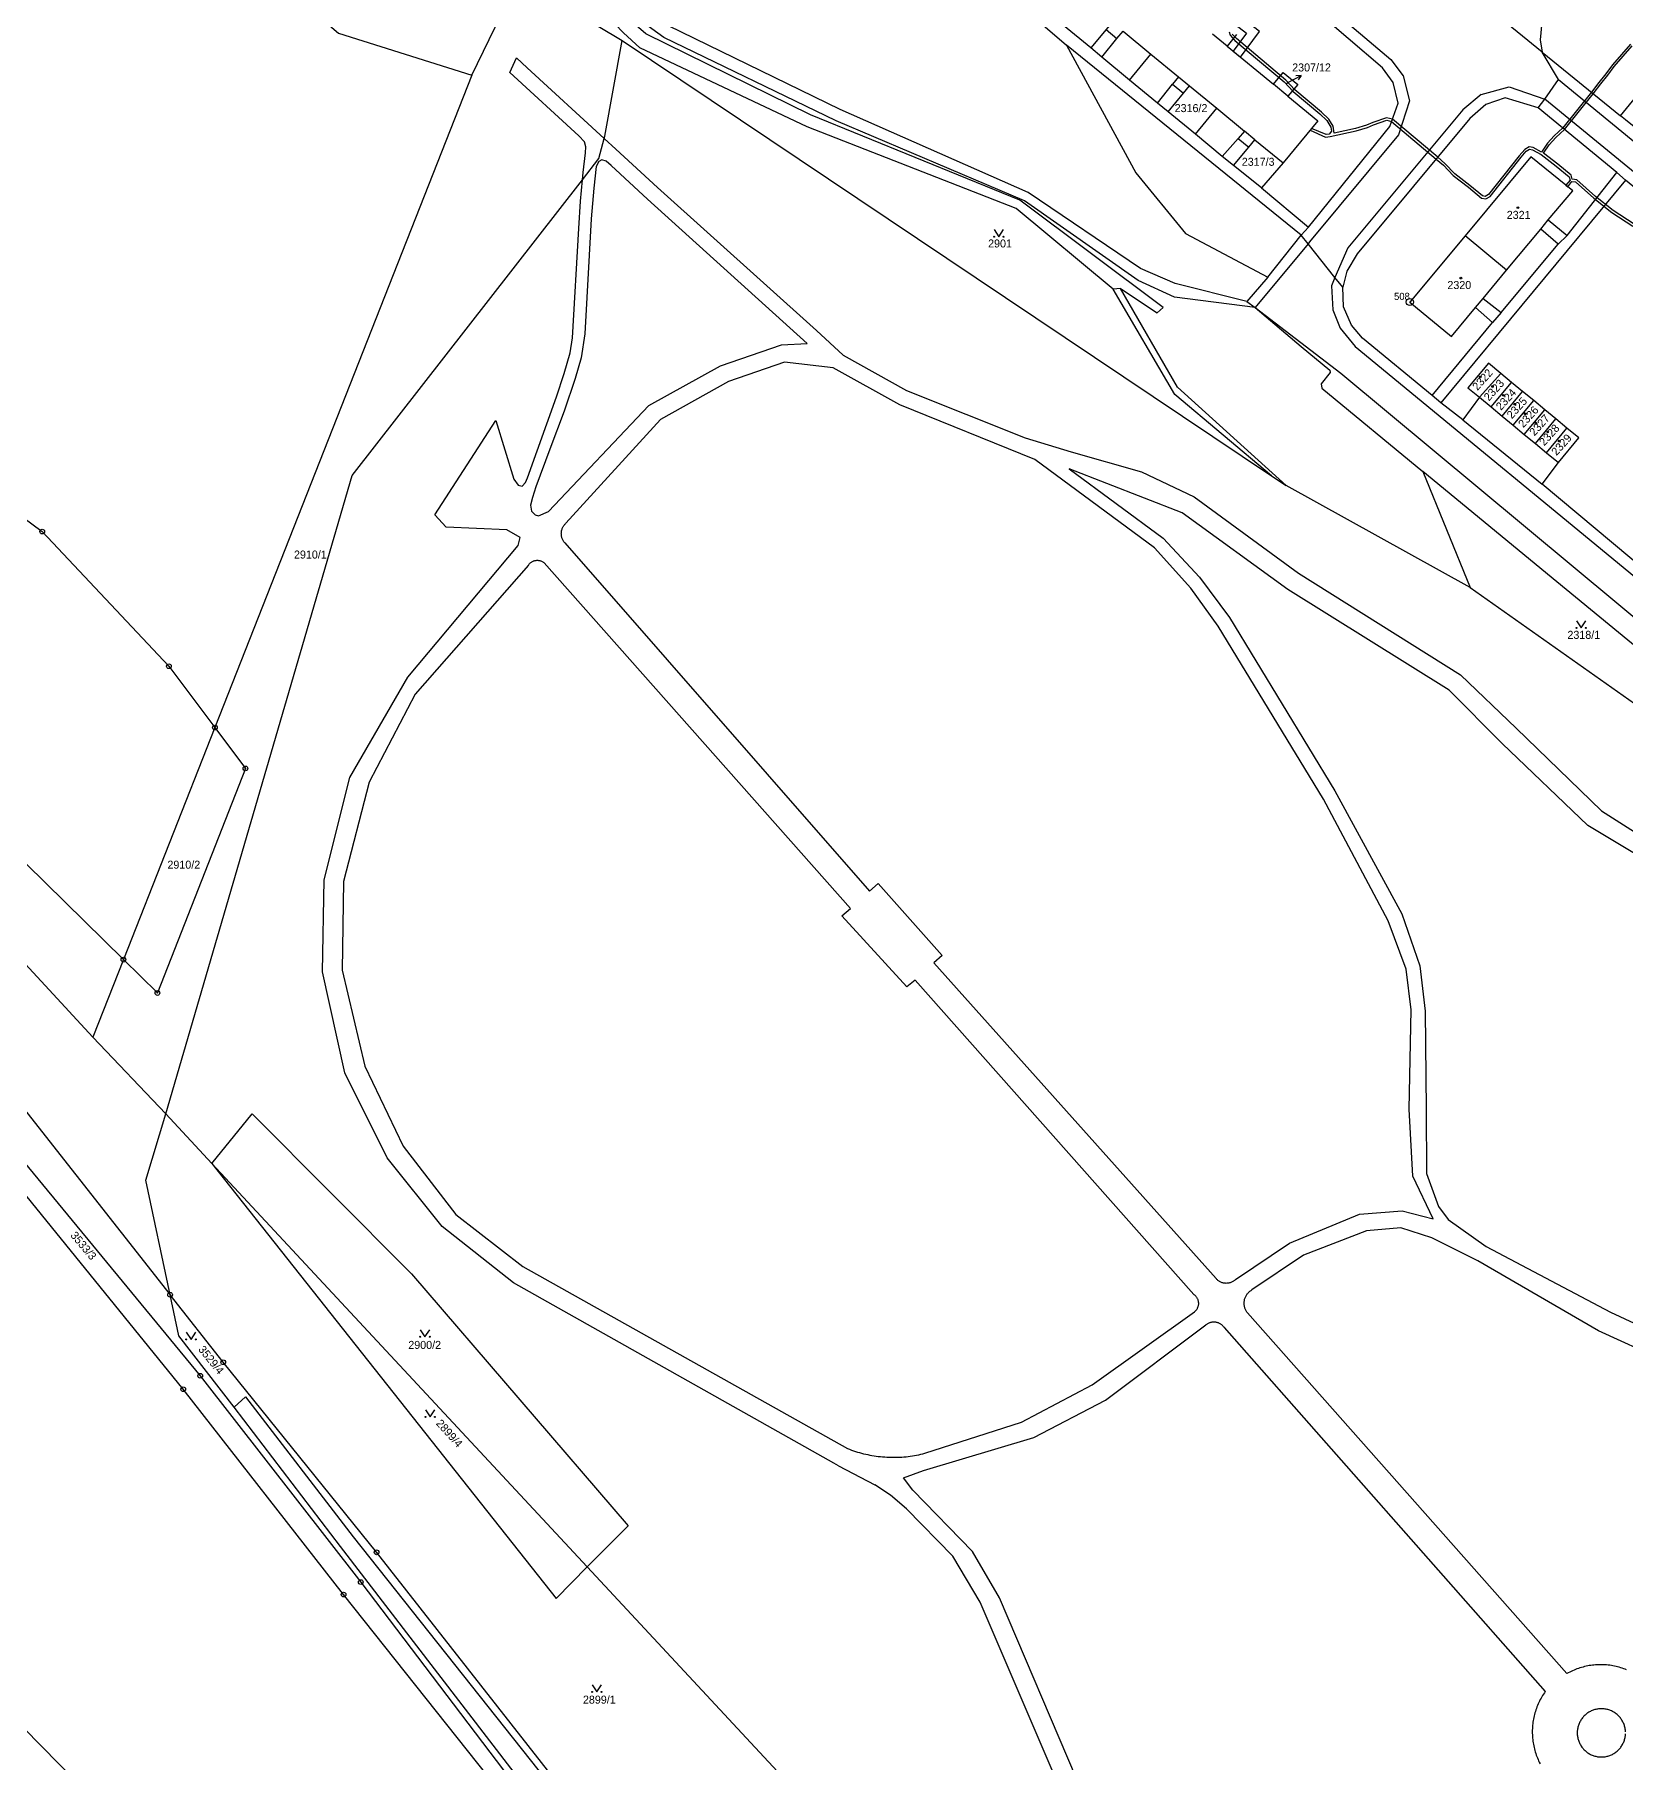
# Model space of a CAD drawing. Extents: x -784124 to -780570, y -980818 to -976926.
# Drawn here: x -782997.4 to -782659.9, y -979150.6 to -978784.2 of the extents above; entities that cross this region are included whole.
import ezdxf
from ezdxf.enums import TextEntityAlignment as Align

# ---------------------------------------------------------------- set-up
doc = ezdxf.new("R2010")
doc.units = 0
doc.header["$LTSCALE"] = 3.138375
doc.header["$MEASUREMENT"] = 0
doc.linetypes.add('0_051C', pattern=[0])
for name, color, linetype in [('101', 1, 'CONTINUOUS'), ('1016', 1, 'CONTINUOUS'), ('1029', 1, 'CONTINUOUS'), ('105', 1, 'CONTINUOUS'), ('18', 1, 'CONTINUOUS'), ('21800', 1, 'CONTINUOUS'), ('21900', 1, 'CONTINUOUS'), ('21999', 1, 'CONTINUOUS'), ('23700', 1, 'CONTINUOUS'), ('314', 1, 'CONTINUOUS'), ('404', 1, 'CONTINUOUS')]:
    doc.layers.add(name, color=color, linetype=linetype)

# ---------------------------------------------------------------- blocks, each defined once
blk = doc.blocks.new('4_02$0')
at = {"layer": '404', "color": 255, "linetype": 'Continuous'}
blk.add_circle((-0.01, 0), 0.175, dxfattribs=at)
blk = doc.blocks.new('1029$1')
at = {"layer": '1029', "color": 6, "linetype": 'Continuous'}
for p, q in [((0, 3), (-0.5, 2)), ((0, 0), (0, 3)), ((0, 3), (0.5, 2))]:
    blk.add_line(p, q, dxfattribs=at)
blk = doc.blocks.new('3_14$2')
at = {"layer": '314', "color": 255, "linetype": 'Continuous'}
blk.add_lwpolyline([(-1, 1.5), (0, 0), (1, 1.5)], dxfattribs=at)
for centre in [(-1, 0), (1, 0)]:
    blk.add_circle(centre, 0.1, dxfattribs=at)
blk = doc.blocks.new('1_01$18')
at = {"layer": '101', "color": 3, "linetype": 'Continuous'}
for radius in [0.75, 0.03]:
    blk.add_circle((0, 0), radius, dxfattribs=at)
blk = doc.blocks.new('1_05$19')
at = {"layer": '105', "color": 3, "linetype": 'Continuous'}
for radius in [0.5, 0.0303]:
    blk.add_circle((0, 0), radius, dxfattribs=at)

msp = doc.modelspace()

# ---------------------------------------------------------------- linework, layer by layer
at = {"layer": '1029', "color": 255, "linetype": 'Continuous'}
msp.add_line((-782731.91, -978794.61), (-782731.31, -978794.28), dxfattribs=at)
at = {"layer": '21800', "color": 255, "linetype": 'Continuous'}
for p, q in [((-782863.84, -978784.76), (-782879.34, -978773.59)), ((-782722.94, -978778.24), (-782709.64, -978789.47)), ((-782826.47, -978800.08), (-782862.87, -978782.34)), ((-782827.31, -978802.48), (-782863.84, -978784.76)), ((-782770.04, -978783.11), (-782773.31, -978786.97)), ((-782770.97, -978788.96), (-782767.73, -978785.01)), ((-782896.57, -978792.24), (-782895.15, -978789.09)), ((-782895.15, -978789.09), (-782892.87, -978791.21)), ((-782728.67, -978826.69), (-782778.42, -978786.41)), ((-782709.64, -978789.47), (-782707.01, -978792.91)), ((-782881.9, -978805.65), (-782896.57, -978792.24)), ((-782892.87, -978791.21), (-782876.49, -978806.24)), ((-782754.67, -978793.14), (-782752.36, -978795.03)), ((-782707.01, -978792.91), (-782705.67, -978798.22)), ((-782674.08, -978793.69), (-782521.09, -978919.47)), ((-782759.14, -978798.71), (-782755.94, -978794.72)), ((-782756.9, -978800.57), (-782753.64, -978796.6)), ((-782690.5, -978796.87), (-782694.39, -978800.12)), ((-782690.5, -978796.87), (-782684.54, -978795.25)), ((-782684.54, -978795.25), (-782676.95, -978797.87)), ((-782786.6, -978817.66), (-782826.47, -978800.08)), ((-782694.39, -978800.12), (-782718.75, -978829.41)), ((-782705.67, -978798.22), (-782708, -978805.44)), ((-782551.43, -978900.85), (-782676.95, -978797.87)), ((-782787.32, -978819.43), (-782827.31, -978802.48)), ((-782738.47, -978806.47), (-782740.68, -978804.65)), ((-782880.73, -978806.91), (-782881.9, -978805.65)), ((-782880.43, -978808), (-782880.73, -978806.91)), ((-782880.47, -978809.25), (-782880.43, -978808)), ((-782876.49, -978806.24), (-782874.08, -978808.45)), ((-782742.02, -978806.18), (-782745.38, -978810.01)), ((-782743.04, -978811.94), (-782739.77, -978808.02)), ((-782708, -978805.44), (-782726.88, -978828.16)), ((-782880.99, -978813.42), (-782880.47, -978809.25)), ((-782877.68, -978811.08), (-782878.22, -978812.16)), ((-782877.05, -978810.7), (-782877.68, -978811.08)), ((-782876.09, -978811.02), (-782877.05, -978810.7)), ((-782875.06, -978811.93), (-782876.09, -978811.02)), ((-782867.32, -978819.11), (-782875.06, -978811.93)), ((-782874.08, -978808.45), (-782865.22, -978816.57)), ((-782881.55, -978819.5), (-782881.13, -978814.97)), ((-782881.13, -978814.97), (-782880.99, -978813.42)), ((-782878.22, -978812.16), (-782878.74, -978816.72)), ((-782659.86, -978815.06), (-782699.03, -978862.24)), ((-782672.25, -978826.75), (-782661.68, -978813.45)), ((-782878.74, -978816.72), (-782879.25, -978823.27)), ((-782833.47, -978849.66), (-782867.32, -978819.11)), ((-782865.22, -978816.57), (-782831.51, -978846.92)), ((-782762.75, -978833.79), (-782786.6, -978817.66)), ((-782737.08, -978816.7), (-782727.09, -978825.03)), ((-782881.92, -978825.27), (-782881.55, -978819.5)), ((-782763.26, -978836.36), (-782787.32, -978819.43)), ((-782883.24, -978848.52), (-782881.92, -978825.27)), ((-782879.25, -978823.27), (-782880.66, -978847.66)), ((-782674.13, -978828.6), (-782677.82, -978825.45)), ((-782676.23, -978823.49), (-782672.25, -978826.75)), ((-782727.19, -978828.54), (-782738.41, -978842.03)), ((-782726.88, -978828.16), (-782727.19, -978828.54)), ((-782718.75, -978829.41), (-782721.48, -978835.7)), ((-782686.23, -978843.12), (-782674.13, -978828.6)), ((-782672.25, -978826.75), (-782674.13, -978828.6)), ((-782755.41, -978836.98), (-782762.75, -978833.79)), ((-782755.54, -978839.88), (-782763.26, -978836.36)), ((-782740.2, -978840.77), (-782755.41, -978836.98)), ((-782721.48, -978835.7), (-782722.25, -978837.48)), ((-782722.25, -978837.48), (-782721.95, -978842.55)), ((-782766.95, -978838.03), (-782768.55, -978838.2)), ((-782738.41, -978842.03), (-782755.54, -978839.88)), ((-782690.04, -978840.11), (-782686.23, -978843.12)), ((-782721.95, -978842.55), (-782720.4, -978846.42)), ((-782688.05, -978845.2), (-782691.66, -978842.07)), ((-782686.23, -978843.12), (-782688.05, -978845.2)), ((-782883.76, -978851.66), (-782883.24, -978848.52)), ((-782880.66, -978847.66), (-782881.42, -978852.71)), ((-782831.51, -978846.92), (-782825.85, -978852.14)), ((-782720.4, -978846.42), (-782717.21, -978850.36)), ((-782700.89, -978860.74), (-782688.05, -978845.2)), ((-782885.04, -978856.08), (-782883.76, -978851.66)), ((-782851.82, -978854.43), (-782838.88, -978850)), ((-782838.88, -978850), (-782833.47, -978849.66)), ((-782825.85, -978852.14), (-782812.38, -978859.66)), ((-782717.21, -978850.36), (-782588.67, -978956.14)), ((-782881.42, -978852.71), (-782882.69, -978857.13)), ((-782867.08, -978862.81), (-782851.82, -978854.43)), ((-782838.28, -978853.65), (-782850.16, -978857.73)), ((-782827.97, -978854.88), (-782838.28, -978853.65)), ((-782813.8, -978862.69), (-782827.97, -978854.88)), ((-782886.64, -978861.03), (-782885.04, -978856.08)), ((-782882.69, -978857.13), (-782885.02, -978864.03)), ((-782850.16, -978857.73), (-782864.56, -978865.79)), ((-782812.38, -978859.66), (-782787.24, -978869.69)), ((-782892.77, -978878.17), (-782886.64, -978861.03)), ((-782888.35, -978885.3), (-782867.08, -978862.81)), ((-782785.15, -978874.28), (-782813.8, -978862.69)), ((-782912.42, -978886.01), (-782899.5, -978866.05)), ((-782899.5, -978866.05), (-782895.7, -978878.48)), ((-782885.02, -978864.03), (-782888.04, -978872.13)), ((-782864.56, -978865.79), (-782884.64, -978887.81)), ((-782694.35, -978865.9), (-782677.5, -978879.5)), ((-782787.24, -978869.69), (-782777.47, -978872.66)), ((-782888.04, -978872.13), (-782891.01, -978880.12)), ((-782759.79, -978893.03), (-782785.15, -978874.28)), ((-782777.47, -978872.66), (-782762.52, -978876.91)), ((-782753.89, -978885.59), (-782777.9, -978876.26)), ((-782777.9, -978876.26), (-782757.93, -978891.01)), ((-782762.52, -978876.91), (-782751.35, -978882.19)), ((-782895.7, -978878.48), (-782894.76, -978879.71)), ((-782894.76, -978879.71), (-782893.89, -978879.93)), ((-782893.89, -978879.93), (-782893.21, -978879.15)), ((-782893.21, -978879.15), (-782892.77, -978878.17)), ((-782891.01, -978880.12), (-782891.73, -978882.35)), ((-782891.73, -978882.35), (-782892.18, -978883.97)), ((-782892.18, -978883.97), (-782891.94, -978885.28)), ((-782891.94, -978885.28), (-782891.15, -978886.06)), ((-782890.46, -978886.27), (-782888.35, -978885.3)), ((-782751.35, -978882.19), (-782729.23, -978898.42)), ((-782910.02, -978888.63), (-782912.42, -978886.01)), ((-782897.18, -978889.2), (-782910.02, -978888.63)), ((-782891.15, -978886.06), (-782890.46, -978886.27)), ((-782731.5, -978901.84), (-782753.89, -978885.59)), ((-782918.16, -978920.46), (-782894.8, -978892.5)), ((-782894.33, -978890.86), (-782897.18, -978889.2)), ((-782894.8, -978892.5), (-782894.33, -978890.86)), ((-782884.87, -978891.99), (-782820.25, -978965.83)), ((-782757.93, -978891.01), (-782750.19, -978899.23)), ((-782824.24, -978969.54), (-782889.25, -978896.22)), ((-782752.09, -978901.61), (-782759.79, -978893.03)), ((-782892.61, -978896.68), (-782916.61, -978924.09)), ((-782750.19, -978899.23), (-782743.87, -978907.78)), ((-782729.23, -978898.42), (-782694.85, -978919.96)), ((-782746.28, -978909.62), (-782752.09, -978901.61)), ((-782697.25, -978923.18), (-782731.5, -978901.84)), ((-782723.89, -978946.34), (-782746.28, -978909.62)), ((-782743.87, -978907.78), (-782721.5, -978944.53)), ((-782930.48, -978941.77), (-782918.16, -978920.46)), ((-782694.85, -978919.96), (-782683.01, -978931.29)), ((-782916.61, -978924.09), (-782926.39, -978942.76)), ((-782685.99, -978934.51), (-782697.25, -978923.18)), ((-782683.01, -978931.29), (-782664.96, -978948.79)), ((-782667.84, -978951.89), (-782685.99, -978934.51)), ((-782935.94, -978963.45), (-782930.48, -978941.77)), ((-782926.39, -978942.76), (-782931.83, -978963.8)), ((-782710.21, -978972.13), (-782723.89, -978946.34)), ((-782721.5, -978944.53), (-782707.33, -978970.65)), ((-782664.96, -978948.79), (-782648.65, -978959.23)), ((-782650.45, -978962.38), (-782667.84, -978951.89)), ((-782936.25, -978982.98), (-782935.94, -978963.45)), ((-782931.83, -978963.8), (-782932.1, -978982.57)), ((-782820.25, -978965.83), (-782818.42, -978964.2)), ((-782818.42, -978964.2), (-782804.82, -978979.47)), ((-782826.07, -978971.07), (-782824.24, -978969.54)), ((-782812.31, -978986.1), (-782826.07, -978971.07)), ((-782706.36, -978982.4), (-782710.21, -978972.13)), ((-782707.33, -978970.65), (-782703.45, -978981.68)), ((-782804.82, -978979.47), (-782806.55, -978981.04)), ((-782931.55, -979004.36), (-782936.25, -978982.98)), ((-782932.1, -978982.57), (-782927.27, -979002.93)), ((-782806.55, -978981.04), (-782746.72, -979047.98)), ((-782705.32, -978991.03), (-782706.36, -978982.4)), ((-782703.45, -978981.68), (-782702.38, -978991.31)), ((-782810.54, -978984.73), (-782812.31, -978986.1)), ((-782751.4, -979051.39), (-782810.54, -978984.73)), ((-782705.71, -979012.08), (-782705.32, -978991.03)), ((-782702.38, -978991.31), (-782702.13, -979012.13)), ((-782922.54, -979022.42), (-782931.55, -979004.36)), ((-782927.27, -979002.93), (-782919.16, -979019.94)), ((-782704.97, -979026.29), (-782705.71, -979012.08)), ((-782702.13, -979012.13), (-782702.04, -979025.69)), ((-782919.16, -979019.94), (-782908.01, -979034.44)), ((-782910.92, -979036.98), (-782922.54, -979022.42)), ((-782700.63, -979035.35), (-782704.97, -979026.29)), ((-782702.04, -979025.69), (-782699.51, -979032.75)), ((-782908.01, -979034.44), (-782893.79, -979045.46)), ((-782731.16, -979040.47), (-782716.31, -979034.33)), ((-782716.31, -979034.33), (-782707.26, -979033.66)), ((-782707.26, -979033.66), (-782700.63, -979035.35)), ((-782699.51, -979032.75), (-782697.45, -979035.51)), ((-782697.45, -979035.51), (-782689.43, -979041.19)), ((-782895.77, -979048.93), (-782910.92, -979036.98)), ((-782714.77, -979037.85), (-782728.15, -979043.07)), ((-782707.54, -979037.22), (-782714.77, -979037.85)), ((-782700.94, -979039.37), (-782707.54, -979037.22)), ((-782742.58, -979048.19), (-782731.16, -979040.47)), ((-782691.17, -979044.22), (-782700.94, -979039.37)), ((-782689.43, -979041.19), (-782663.03, -979055.11)), ((-782893.79, -979045.46), (-782824.93, -979084.05)), ((-782728.15, -979043.07), (-782739.15, -979050.42)), ((-782665.58, -979059.09), (-782691.17, -979044.22)), ((-782827.83, -979087.13), (-782895.77, -979048.93)), ((-782773.01, -979070.52), (-782751.25, -979055.05)), ((-782740.07, -979055.27), (-782672.28, -979131.8)), ((-782663.03, -979055.11), (-782613.5, -979078.34)), ((-782770.13, -979073.8), (-782748.89, -979057.83)), ((-782745.01, -979058.38), (-782676.87, -979135.6)), ((-782616.3, -979081.58), (-782665.58, -979059.09)), ((-782787.97, -979078.48), (-782773.01, -979070.52)), ((-782785.37, -979081.7), (-782770.13, -979073.8)), ((-782808.47, -979085.07), (-782787.97, -979078.48)), ((-782808.75, -979088.73), (-782785.37, -979081.7)), ((-782826.84, -979087.73), (-782827.83, -979087.13)), ((-782826.84, -979087.73), (-782819.1, -979091.78)), ((-782813.05, -979090.28), (-782808.75, -979088.73)), ((-782811.04, -979092.88), (-782813.05, -979090.28)), ((-782815.76, -979093.96), (-782819.1, -979091.78)), ((-782812.35, -979096.83), (-782815.76, -979093.96)), ((-782798.35, -979105.87), (-782811.04, -979092.88)), ((-782802.56, -979106.86), (-782812.35, -979096.83)), ((-782796.76, -979116.63), (-782802.56, -979106.86)), ((-782792.64, -979115.72), (-782798.35, -979105.87)), ((-782776.34, -979154.05), (-782792.64, -979115.72)), ((-782780.41, -979154.73), (-782796.76, -979116.63))]:
    msp.add_line(p, q, dxfattribs=at)
for points in [[(-782884.87, -978891.99), (-782884.969, -978891.871), (-782885.062, -978891.748), (-782885.148, -978891.619), (-782885.227, -978891.487), (-782885.3, -978891.35), (-782885.365, -978891.21), (-782885.423, -978891.067), (-782885.474, -978890.921), (-782885.516, -978890.772), (-782885.552, -978890.622), (-782885.579, -978890.47), (-782885.598, -978890.316), (-782885.61, -978890.162), (-782885.613, -978890.008), (-782885.609, -978889.853), (-782885.596, -978889.699), (-782885.576, -978889.546), (-782885.548, -978889.394), (-782885.512, -978889.243), (-782885.468, -978889.095), (-782885.416, -978888.95), (-782885.357, -978888.807), (-782885.291, -978888.667), (-782885.218, -978888.531), (-782885.137, -978888.399), (-782885.05, -978888.271), (-782884.957, -978888.148), (-782884.857, -978888.03), (-782884.751, -978887.917), (-782884.64, -978887.81)], [(-782892.61, -978896.68), (-782892.534, -978896.572), (-782892.451, -978896.469), (-782892.363, -978896.37), (-782892.269, -978896.277), (-782892.169, -978896.19), (-782892.065, -978896.109), (-782891.956, -978896.033), (-782891.843, -978895.965), (-782891.727, -978895.903), (-782891.606, -978895.848), (-782891.483, -978895.8), (-782891.357, -978895.759), (-782891.229, -978895.726), (-782891.099, -978895.701), (-782890.968, -978895.683), (-782890.836, -978895.673), (-782890.704, -978895.67), (-782890.572, -978895.675), (-782890.44, -978895.688), (-782890.31, -978895.709), (-782890.181, -978895.737), (-782890.053, -978895.773), (-782889.928, -978895.816), (-782889.806, -978895.866), (-782889.687, -978895.924), (-782889.571, -978895.988), (-782889.46, -978896.059), (-782889.353, -978896.136), (-782889.25, -978896.22)], [(-782742.58, -979048.19), (-782742.685, -979048.292), (-782742.796, -979048.388), (-782742.911, -979048.478), (-782743.031, -979048.562), (-782743.155, -979048.64), (-782743.283, -979048.71), (-782743.415, -979048.774), (-782743.55, -979048.831), (-782743.687, -979048.881), (-782743.828, -979048.923), (-782743.97, -979048.958), (-782744.114, -979048.985), (-782744.259, -979049.005), (-782744.405, -979049.017), (-782744.551, -979049.021), (-782744.697, -979049.018), (-782744.843, -979049.006), (-782744.988, -979048.987), (-782745.132, -979048.961), (-782745.275, -979048.927), (-782745.415, -979048.885), (-782745.553, -979048.836), (-782745.688, -979048.78), (-782745.82, -979048.716), (-782745.949, -979048.646), (-782746.073, -979048.569), (-782746.193, -979048.486), (-782746.309, -979048.396), (-782746.42, -979048.3), (-782746.526, -979048.199), (-782746.626, -979048.092), (-782746.72, -979047.98)], [(-782751.4, -979051.39), (-782751.294, -979051.474), (-782751.193, -979051.564), (-782751.098, -979051.66), (-782751.008, -979051.761), (-782750.924, -979051.867), (-782750.846, -979051.977), (-782750.774, -979052.092), (-782750.71, -979052.211), (-782750.652, -979052.333), (-782750.601, -979052.458), (-782750.558, -979052.586), (-782750.522, -979052.717), (-782750.493, -979052.849), (-782750.472, -979052.982), (-782750.459, -979053.117), (-782750.453, -979053.252), (-782750.455, -979053.387), (-782750.465, -979053.522), (-782750.483, -979053.656), (-782750.508, -979053.789), (-782750.541, -979053.92), (-782750.581, -979054.049), (-782750.629, -979054.176), (-782750.684, -979054.299), (-782750.746, -979054.42), (-782750.814, -979054.536), (-782750.889, -979054.649), (-782750.971, -979054.756), (-782751.058, -979054.86), (-782751.151, -979054.958), (-782751.25, -979055.05)], [(-782740.07, -979055.27), (-782740.164, -979055.141), (-782740.251, -979055.008), (-782740.332, -979054.871), (-782740.406, -979054.731), (-782740.473, -979054.586), (-782740.534, -979054.439), (-782740.587, -979054.289), (-782740.633, -979054.137), (-782740.672, -979053.982), (-782740.703, -979053.826), (-782740.726, -979053.669), (-782740.742, -979053.511), (-782740.751, -979053.352), (-782740.752, -979053.193), (-782740.745, -979053.034), (-782740.73, -979052.875), (-782740.708, -979052.718), (-782740.678, -979052.561), (-782740.641, -979052.407), (-782740.597, -979052.254), (-782740.545, -979052.103), (-782740.486, -979051.956), (-782740.42, -979051.811), (-782740.347, -979051.669), (-782740.267, -979051.532), (-782740.181, -979051.398), (-782740.089, -979051.268), (-782739.99, -979051.143), (-782739.886, -979051.023), (-782739.776, -979050.908), (-782739.66, -979050.799), (-782739.54, -979050.695), (-782739.414, -979050.597), (-782739.284, -979050.505), (-782739.15, -979050.42)], [(-782748.89, -979057.83), (-782748.783, -979057.741), (-782748.672, -979057.657), (-782748.556, -979057.58), (-782748.436, -979057.509), (-782748.313, -979057.445), (-782748.186, -979057.387), (-782748.057, -979057.337), (-782747.925, -979057.293), (-782747.79, -979057.257), (-782747.654, -979057.228), (-782747.517, -979057.206), (-782747.378, -979057.192), (-782747.239, -979057.185), (-782747.1, -979057.186), (-782746.961, -979057.194), (-782746.823, -979057.21), (-782746.686, -979057.233), (-782746.55, -979057.264), (-782746.416, -979057.302), (-782746.285, -979057.347), (-782746.156, -979057.399), (-782746.03, -979057.458), (-782745.907, -979057.524), (-782745.788, -979057.596), (-782745.673, -979057.675), (-782745.563, -979057.759), (-782745.457, -979057.85), (-782745.357, -979057.946), (-782745.261, -979058.047), (-782745.172, -979058.154), (-782745.088, -979058.265), (-782745.01, -979058.38)], [(-782824.93, -979084.05), (-782824.507, -979084.213), (-782824.082, -979084.369), (-782823.654, -979084.518), (-782823.223, -979084.659), (-782822.79, -979084.793), (-782822.355, -979084.92), (-782821.918, -979085.039), (-782821.479, -979085.151), (-782821.038, -979085.255), (-782820.595, -979085.352), (-782820.151, -979085.441), (-782819.705, -979085.523), (-782819.258, -979085.597), (-782818.81, -979085.663), (-782818.36, -979085.722), (-782817.91, -979085.773), (-782817.459, -979085.816), (-782817.007, -979085.852), (-782816.555, -979085.88), (-782816.102, -979085.9), (-782815.649, -979085.913), (-782815.196, -979085.918), (-782814.743, -979085.915), (-782814.29, -979085.904), (-782813.837, -979085.886), (-782813.384, -979085.86), (-782812.933, -979085.827), (-782812.481, -979085.785), (-782812.031, -979085.736), (-782811.581, -979085.68), (-782811.133, -979085.615), (-782810.685, -979085.543), (-782810.239, -979085.464), (-782809.794, -979085.377), (-782809.351, -979085.282), (-782808.91, -979085.18), (-782808.47, -979085.07)], [(-782659.598, -979130.999), (-782659.912, -979130.874), (-782660.228, -979130.756), (-782660.546, -979130.646), (-782660.868, -979130.542), (-782661.191, -979130.447), (-782661.517, -979130.359), (-782661.844, -979130.279), (-782662.174, -979130.206), (-782662.505, -979130.141), (-782662.837, -979130.084), (-782663.171, -979130.034), (-782663.506, -979129.993), (-782663.841, -979129.959), (-782664.178, -979129.933), (-782664.515, -979129.915), (-782664.852, -979129.905), (-782665.189, -979129.902), (-782665.526, -979129.908), (-782665.863, -979129.921), (-782666.2, -979129.943), (-782666.536, -979129.972), (-782666.872, -979130.009), (-782667.206, -979130.053), (-782667.539, -979130.106), (-782667.871, -979130.166), (-782668.201, -979130.234), (-782668.53, -979130.31), (-782668.857, -979130.393), (-782669.182, -979130.484), (-782669.505, -979130.583), (-782669.825, -979130.689), (-782670.142, -979130.803), (-782670.457, -979130.923), (-782670.769, -979131.052), (-782671.078, -979131.187), (-782671.384, -979131.33), (-782671.686, -979131.48), (-782671.985, -979131.636), (-782672.28, -979131.8)], [(-782676.87, -979135.6), (-782677.063, -979135.876), (-782677.249, -979136.156), (-782677.43, -979136.44), (-782677.603, -979136.728), (-782677.77, -979137.021), (-782677.93, -979137.316), (-782678.083, -979137.616), (-782678.23, -979137.919), (-782678.369, -979138.225), (-782678.502, -979138.535), (-782678.627, -979138.847), (-782678.745, -979139.162), (-782678.856, -979139.48), (-782678.959, -979139.8), (-782679.055, -979140.122), (-782679.144, -979140.447), (-782679.225, -979140.774), (-782679.299, -979141.102), (-782679.365, -979141.432), (-782679.424, -979141.763), (-782679.475, -979142.096), (-782679.518, -979142.429), (-782679.554, -979142.764), (-782679.582, -979143.099), (-782679.602, -979143.435), (-782679.615, -979143.771), (-782679.62, -979144.108), (-782679.617, -979144.444), (-782679.607, -979144.781), (-782679.589, -979145.117), (-782679.563, -979145.452), (-782679.529, -979145.787), (-782679.488, -979146.121), (-782679.439, -979146.454), (-782679.383, -979146.786), (-782679.319, -979147.116), (-782679.247, -979147.445), (-782679.168, -979147.772), (-782679.081, -979148.097), (-782678.987, -979148.42), (-782678.886, -979148.741), (-782678.777, -979149.059), (-782678.661, -979149.375), (-782678.538, -979149.688), (-782678.408, -979149.999), (-782678.27, -979150.306), (-782678.126, -979150.61), (-782677.975, -979150.91)], [(-782659.844, -979144.159), (-782659.856, -979143.958), (-782659.875, -979143.758), (-782659.903, -979143.559), (-782659.938, -979143.361), (-782659.981, -979143.165), (-782660.032, -979142.97), (-782660.091, -979142.778), (-782660.156, -979142.588), (-782660.23, -979142.401), (-782660.31, -979142.216), (-782660.398, -979142.036), (-782660.493, -979141.858), (-782660.594, -979141.685), (-782660.703, -979141.515), (-782660.818, -979141.351), (-782660.939, -979141.19), (-782661.067, -979141.035), (-782661.2, -979140.885), (-782661.34, -979140.74), (-782661.485, -979140.6), (-782661.635, -979140.467), (-782661.79, -979140.339), (-782661.951, -979140.218), (-782662.115, -979140.103), (-782662.285, -979139.994), (-782662.458, -979139.893), (-782662.636, -979139.798), (-782662.816, -979139.71), (-782663.001, -979139.63), (-782663.188, -979139.556), (-782663.378, -979139.491), (-782663.57, -979139.432), (-782663.765, -979139.381), (-782663.961, -979139.338), (-782664.159, -979139.303), (-782664.358, -979139.275), (-782664.558, -979139.256), (-782664.759, -979139.244), (-782664.96, -979139.24), (-782664.96, -979139.24), (-782665.161, -979139.244), (-782665.362, -979139.256), (-782665.562, -979139.275), (-782665.761, -979139.303), (-782665.959, -979139.338), (-782666.155, -979139.381), (-782666.35, -979139.432), (-782666.542, -979139.491), (-782666.732, -979139.556), (-782666.919, -979139.63), (-782667.104, -979139.71), (-782667.284, -979139.798), (-782667.462, -979139.893), (-782667.635, -979139.994), (-782667.805, -979140.103), (-782667.969, -979140.218), (-782668.13, -979140.339), (-782668.285, -979140.467), (-782668.435, -979140.6), (-782668.58, -979140.74), (-782668.72, -979140.885), (-782668.853, -979141.035), (-782668.981, -979141.19), (-782669.102, -979141.351), (-782669.217, -979141.515), (-782669.326, -979141.685), (-782669.427, -979141.858), (-782669.522, -979142.036), (-782669.61, -979142.216), (-782669.69, -979142.401), (-782669.764, -979142.588), (-782669.829, -979142.778), (-782669.888, -979142.97), (-782669.939, -979143.165), (-782669.982, -979143.361), (-782670.017, -979143.559), (-782670.045, -979143.758), (-782670.064, -979143.958), (-782670.076, -979144.159), (-782670.08, -979144.36), (-782670.076, -979144.561), (-782670.064, -979144.762), (-782670.045, -979144.962), (-782670.017, -979145.161), (-782669.982, -979145.359), (-782669.939, -979145.555), (-782669.888, -979145.75), (-782669.829, -979145.942), (-782669.764, -979146.132), (-782669.69, -979146.319), (-782669.61, -979146.504), (-782669.522, -979146.684), (-782669.427, -979146.862), (-782669.326, -979147.035), (-782669.217, -979147.205), (-782669.102, -979147.369), (-782668.981, -979147.53), (-782668.853, -979147.685), (-782668.72, -979147.835), (-782668.58, -979147.98), (-782668.435, -979148.12), (-782668.285, -979148.253), (-782668.13, -979148.381), (-782667.969, -979148.502), (-782667.805, -979148.617), (-782667.635, -979148.726), (-782667.462, -979148.827), (-782667.284, -979148.922), (-782667.104, -979149.01), (-782666.919, -979149.09), (-782666.732, -979149.164), (-782666.542, -979149.229), (-782666.35, -979149.288), (-782666.155, -979149.339), (-782665.959, -979149.382), (-782665.761, -979149.417), (-782665.562, -979149.445), (-782665.362, -979149.464), (-782665.161, -979149.476), (-782664.96, -979149.48), (-782664.759, -979149.476), (-782664.558, -979149.464), (-782664.358, -979149.445), (-782664.159, -979149.417), (-782663.961, -979149.382), (-782663.765, -979149.339), (-782663.57, -979149.288), (-782663.378, -979149.229), (-782663.188, -979149.164), (-782663.001, -979149.09), (-782662.816, -979149.01), (-782662.636, -979148.922), (-782662.458, -979148.827), (-782662.285, -979148.726), (-782662.115, -979148.617), (-782661.951, -979148.502), (-782661.79, -979148.381), (-782661.635, -979148.253), (-782661.485, -979148.12), (-782661.34, -979147.98), (-782661.2, -979147.835), (-782661.067, -979147.685), (-782660.939, -979147.53), (-782660.818, -979147.369), (-782660.703, -979147.205), (-782660.594, -979147.035), (-782660.493, -979146.862), (-782660.398, -979146.684), (-782660.31, -979146.504), (-782660.23, -979146.319), (-782660.156, -979146.132), (-782660.091, -979145.942), (-782660.032, -979145.75), (-782659.981, -979145.555), (-782659.938, -979145.359), (-782659.903, -979145.161), (-782659.875, -979144.962), (-782659.856, -979144.762), (-782659.844, -979144.561)]]:
    msp.add_lwpolyline(points, dxfattribs=at)
at = {"layer": '21900', "color": 3, "linetype": 'Continuous'}
for p, q in [((-782890.98, -978774.49), (-782872.74, -978785.43)), ((-782677.51, -978787.9), (-782687.01, -978780.16)), ((-782872.74, -978785.43), (-782734.96, -978877.77)), ((-782744.38, -978786.61), (-782747.47, -978784.07)), ((-782742.34, -978784.14), (-782744.38, -978786.61)), ((-782765.09, -978793.81), (-782760.55, -978788.29)), ((-782744.38, -978786.61), (-782734.53, -978794.72)), ((-782677.51, -978787.9), (-782660.94, -978801.4)), ((-782904.58, -978792.78), (-782959.11, -978931.16)), ((-782734.53, -978794.72), (-782732.46, -978792.21)), ((-782732.46, -978792.21), (-782729.37, -978794.75)), ((-782731.45, -978797.26), (-782734.53, -978794.72)), ((-782729.37, -978794.75), (-782731.45, -978797.26)), ((-782751.09, -978805.32), (-782746.56, -978799.81)), ((-782735.75, -978835.65), (-782728.67, -978826.69)), ((-782685.06, -978834.16), (-782693.89, -978826.86)), ((-782690.8, -978861.04), (-782686.28, -978856.05)), ((-782688.36, -978863.15), (-782684, -978857.93)), ((-782684, -978857.93), (-782686.28, -978856.05)), ((-782681.67, -978859.86), (-782684, -978857.93)), ((-782690.8, -978861.04), (-782688.36, -978863.15)), ((-782688.36, -978863.15), (-782686.01, -978865.09)), ((-782686.01, -978865.09), (-782681.67, -978859.86)), ((-782683.66, -978867.02), (-782679.32, -978861.8)), ((-782679.32, -978861.8), (-782681.67, -978859.86)), ((-782676.98, -978863.74), (-782679.32, -978861.8)), ((-782686.01, -978865.09), (-782683.66, -978867.02)), ((-782683.66, -978867.02), (-782681.31, -978868.96)), ((-782681.31, -978868.96), (-782676.98, -978863.74)), ((-782678.96, -978870.9), (-782674.64, -978865.68)), ((-782674.64, -978865.68), (-782676.98, -978863.74)), ((-782672.27, -978867.63), (-782674.64, -978865.68)), ((-782681.31, -978868.96), (-782678.96, -978870.9)), ((-782676.58, -978872.85), (-782672.27, -978867.63)), ((-782678.96, -978870.9), (-782676.58, -978872.85)), ((-782676.58, -978872.85), (-782674.07, -978874.92)), ((-782734.96, -978877.77), (-782731.85, -978879.79)), ((-782692.79, -978901.46), (-782731.85, -978879.79)), ((-782692.79, -978901.46), (-782617.5, -978954.61)), ((-783064.33, -978911.21), (-782984.97, -978996.78)), ((-782959.11, -978931.16), (-782978.5, -978980.37)), ((-782978.5, -978980.37), (-782984.97, -978996.78)), ((-782984.97, -978996.78), (-782969.53, -979013.04)), ((-782969.53, -979013.04), (-782959.74, -979023.57)), ((-782880.16, -979109.12), (-782959.74, -979023.57)), ((-782880.16, -979109.12), (-782789.83, -979206.22))]:
    msp.add_line(p, q, dxfattribs=at)
for points in [[(-782728.67, -978826.69), (-782727.09, -978825.03), (-782709.86, -978803.67), (-782708.09, -978798.75), (-782709.12, -978794.31), (-782711.39, -978791.21), (-782725.95, -978778.79), (-782724.51, -978777.17), (-782714.36, -978764.83), (-782704.56, -978748.26), (-782703.99, -978746.02), (-782702.04, -978747.68), (-782700.88, -978745.82), (-782703.27, -978743.91), (-782701.99, -978743.78), (-782684.96, -978715.37), (-782685.74, -978712.08), (-782688.36, -978708.64), (-782692.61, -978705.01), (-782691.18, -978703.3)], [(-783206.09, -978735.3), (-783183.39, -978738.2), (-783160.84, -978742.38), (-783128.47, -978747.07), (-783123.05, -978747.58), (-783062.04, -978747.55), (-783060.42, -978747.5), (-783051.82, -978747.28), (-783014.14, -978740.44), (-783000.75, -978739.75), (-782980.4, -978740.85), (-782964.02, -978750.63), (-782935.29, -978781.85), (-782932.91, -978783.85), (-782904.58, -978792.78)], [(-783206.09, -978735.3), (-783174.39, -978756.75), (-783096.04, -978815.3), (-782995.75, -978889.58), (-782968.87, -978918.14), (-782959.11, -978931.16)], [(-782794.59, -978770.71), (-782795.44, -978771.8), (-782778.42, -978786.41)], [(-782669.91, -978770.74), (-782675.6, -978777.43), (-782677.58, -978781.55), (-782677.93, -978785.25), (-782677.51, -978787.9)], [(-782731.85, -978879.79), (-782754.88, -978858.92), (-782766.95, -978838.03), (-782759.2, -978843.15), (-782757.94, -978842.02), (-782788.33, -978819.31), (-782832.73, -978801.22), (-782867.68, -978783.99), (-782870.77, -978781.29), (-782873.68, -978778.54), (-782884.52, -978772.21), (-782891.65, -978772.1), (-782894.01, -978772.02), (-782896.2, -978772.16), (-782913.4, -978773.62), (-782920.07, -978772.84)], [(-782734.96, -978877.77), (-782755.47, -978860.5), (-782768.55, -978838.2), (-782789.11, -978821.09), (-782833.44, -978803.71), (-782868.94, -978786.98), (-782872.4, -978783.8), (-782876.15, -978779.93), (-782884.91, -978773.99), (-782890.98, -978774.49)], [(-783249.05, -978775.46), (-783204.35, -978802.84), (-783100.76, -978866.79), (-783086.37, -978877.21), (-783052.96, -978908.18), (-783011.7, -978947.85), (-782978.5, -978980.37)], [(-782904.58, -978792.78), (-782898.44, -978780.11), (-782895.85, -978776.2)], [(-782774.58, -978776.75), (-782768.73, -978781.56), (-782770.04, -978783.11), (-782767.73, -978785.01), (-782766.44, -978783.44), (-782760.55, -978788.29)], [(-782765.09, -978793.81), (-782770.97, -978788.96), (-782773.31, -978786.97), (-782779.08, -978782.22)], [(-782969.53, -979013.04), (-782929.97, -978877.67), (-782881.13, -978814.97), (-782877.62, -978810.46), (-782876.49, -978806.24), (-782876.36, -978805.73), (-782872.74, -978785.43)], [(-782660.94, -978801.4), (-782647.75, -978785.35), (-782631.63, -978798.58)], [(-782760.55, -978788.29), (-782754.67, -978793.14), (-782755.94, -978794.72), (-782753.64, -978796.6), (-782752.36, -978795.03), (-782746.56, -978799.81)], [(-782678.35, -978799.68), (-782676.95, -978797.87), (-782674.08, -978793.69), (-782677.51, -978787.9)], [(-782751.09, -978805.32), (-782756.9, -978800.57), (-782759.14, -978798.71), (-782765.09, -978793.81)], [(-782731.45, -978797.26), (-782725.12, -978802.47), (-782732.47, -978811.4)], [(-782746.56, -978799.81), (-782740.68, -978804.65), (-782742.02, -978806.18), (-782739.77, -978808.02), (-782738.47, -978806.47), (-782732.47, -978811.4)], [(-782678.35, -978799.68), (-782685.37, -978797.57), (-782689.5, -978799), (-782692.86, -978802), (-782716.76, -978830.68), (-782718.96, -978834.37), (-782719.82, -978837.77)], [(-782549.95, -978909.52), (-782549.69, -978906.02), (-782552.66, -978902.87), (-782568.88, -978889.4), (-782570.53, -978888.13), (-782614.21, -978852.33), (-782615.99, -978850.99), (-782659.86, -978815.06), (-782661.68, -978813.45), (-782678.35, -978799.68)], [(-782652.89, -978807.86), (-782659.85, -978802.25), (-782660.94, -978801.4)], [(-782732.47, -978811.4), (-782737.08, -978816.7), (-782743.04, -978811.94), (-782745.38, -978810.01), (-782751.09, -978805.32)], [(-782685.06, -978834.16), (-782677.82, -978825.45), (-782676.23, -978823.49), (-782671.02, -978817.34), (-782679.92, -978810.08), (-782693.89, -978826.86)], [(-782719.82, -978837.77), (-782721.48, -978835.7), (-782727.19, -978828.54), (-782728.67, -978826.69)], [(-782693.89, -978826.86), (-782705.6, -978840.89), (-782696.78, -978848.21), (-782691.66, -978842.07), (-782690.04, -978840.11), (-782685.06, -978834.16)], [(-782735.75, -978835.65), (-782740.2, -978840.77), (-782738.41, -978842.03)], [(-782690.8, -978861.04), (-782694.35, -978865.9), (-782699.03, -978862.24), (-782700.89, -978860.74), (-782715.66, -978848.57), (-782718.01, -978845.77), (-782719.65, -978841.89), (-782719.82, -978837.77)], [(-782738.41, -978842.03), (-782720.23, -978855.98), (-782602.67, -978953.78), (-782548.64, -978998.24)], [(-782738.41, -978842.03), (-782728.68, -978850.31), (-782722.59, -978855.37), (-782722.53, -978855.86), (-782724.4, -978858.22), (-782724.29, -978859.16), (-782702.81, -978876.84)], [(-782686.28, -978856.05), (-782688.9, -978853.88), (-782693.26, -978859.12), (-782690.8, -978861.04)], [(-782674.07, -978874.92), (-782669.77, -978869.7), (-782672.27, -978867.63)], [(-782548.64, -978998.24), (-782565.68, -978984.55), (-782574.59, -978977.21), (-782575.17, -978977.15), (-782577.01, -978979.5), (-782577.94, -978979.63), (-782611.25, -978952.19), (-782611.38, -978951.25), (-782609.52, -978948.95), (-782609.56, -978948.46), (-782613.27, -978945.27), (-782616.64, -978942.52), (-782617.47, -978941.81), (-782617.95, -978941.85), (-782619.92, -978944.1), (-782620.86, -978944.2), (-782674.41, -978900.23), (-782702.81, -978876.84)], [(-782644.7, -978899), (-782648.84, -978903.49), (-782653.29, -978899.85), (-782655.05, -978898.34), (-782677.5, -978879.5), (-782674.07, -978874.92)], [(-783072.44, -978923.65), (-783069.97, -978926.95), (-783038.69, -978963.74), (-782998.99, -979012.76), (-782968.6, -979051.45)], [(-783076.49, -978929.87), (-783074.26, -978932.79), (-783044.83, -978966.49), (-783005.02, -979016.85), (-782962.23, -979068.63), (-782928.15, -979112.37), (-782881.19, -979174.23), (-782829.23, -979242.21), (-782813.65, -979261.85), (-782788.9, -979294.02), (-782779.91, -979310.84), (-782778.37, -979320.65)], [(-782959.11, -978931.16), (-782952.63, -978939.8), (-782971.3, -978987.44), (-782978.5, -978980.37)], [(-782783.13, -979345.84), (-782781.68, -979327.94), (-782784.16, -979312.1), (-782791.31, -979295.4), (-782816.2, -979264), (-782831.81, -979243.82), (-782883.62, -979175.7), (-782931.8, -979115.03), (-782965.81, -979071.47), (-783008.38, -979019.05), (-783048.45, -978969.83), (-783078.62, -978935.16), (-783079.32, -978934.21)], [(-783128.93, -979010.37), (-783106.97, -979034.52), (-783052.94, -979089.16), (-782988.35, -979154.91), (-782964.3, -979192.1), (-782900.08, -979276.27), (-782868.4, -979318.57), (-782863.93, -979329.88), (-782883.27, -979382.53), (-782888.43, -979425.19), (-782888.8, -979456.36)], [(-782968.6, -979051.45), (-782973.79, -979027.15), (-782969.53, -979013.04)], [(-782822.39, -979236.52), (-782876.92, -979167.07), (-782924.8, -979106.07), (-782957.35, -979065.76), (-782968.6, -979051.45)], [(-782955.05, -979075.25), (-782966.73, -979060.17), (-782968.6, -979051.45)], [(-782955.05, -979075.25), (-782952.6, -979073.09), (-782929.74, -979102.75), (-782876.17, -979170.27), (-782859.93, -979192.55), (-782842.27, -979212.67), (-782802.87, -979263.79), (-782782.31, -979291.17), (-782780.76, -979294.06)], [(-782778.37, -979320.65), (-782777.69, -979316.67), (-782781.77, -979304.24), (-782788.59, -979293.9), (-782800.16, -979275.02), (-782829.35, -979239.15), (-782863.29, -979194.9), (-782880.11, -979172.95), (-782932.45, -979104.81), (-782955.05, -979075.25)]]:
    msp.add_lwpolyline(points, dxfattribs=at)
at = {"layer": '21999', "color": 3, "linetype": 'Continuous'}
msp.add_line((-782702.81, -978876.84), (-782692.79, -978901.46), dxfattribs=at)
for points in [[(-782778.42, -978786.41), (-782763.71, -978813.51), (-782753.21, -978826.34), (-782735.75, -978835.65)], [(-782959.74, -979023.57), (-782951.22, -979013.07), (-782917.39, -979047.02), (-782871.45, -979100.42), (-782880.16, -979109.12)], [(-782959.74, -979023.57), (-782886.72, -979115.89), (-782880.16, -979109.12)]]:
    msp.add_lwpolyline(points, dxfattribs=at)
at = {"layer": '23700', "color": 255, "linetype": '0_051C'}
msp.add_lwpolyline([(-782743.06, -978787.69), (-782741.52, -978788.96), (-782737.46, -978783.54), (-782742.74, -978779.39), (-782743.97, -978780.96), (-782740.24, -978783.9), (-782743.06, -978787.69)], close=True, dxfattribs=at)
for points in [[(-782743.96, -978783.56), (-782743.71, -978784.32), (-782742.71, -978785.39), (-782732.25, -978794.19), (-782730.36, -978796.24), (-782724.71, -978800.99), (-782723.19, -978802.41), (-782722.33, -978803.79), (-782722.2, -978804.69), (-782722.68, -978805.3), (-782723.38, -978805.39), (-782726.43, -978804.06), (-782726.76, -978804.46), (-782723.46, -978805.91), (-782722.51, -978805.79), (-782716.99, -978804.57), (-782714.6, -978803.87), (-782713.28, -978803.29), (-782710.51, -978802.34), (-782709.47, -978802.58), (-782709.3, -978802.1), (-782710.53, -978801.82), (-782710.53, -978801.82), (-782713.46, -978802.83), (-782714.78, -978803.39), (-782717.11, -978804.09), (-782721.64, -978805.07), (-782721.85, -978803.61), (-782722.81, -978802.09), (-782724.37, -978800.61), (-782730.02, -978795.88), (-782731.91, -978793.83), (-782742.37, -978785.03), (-782743.27, -978784.06)], [(-782658.75, -978786.18), (-782662.6, -978790.61), (-782664.02, -978792.47), (-782665.51, -978794.34), (-782667.07, -978796.41), (-782673.17, -978803.96), (-782674.95, -978805.65), (-782676.41, -978807.21), (-782677.67, -978809.08), (-782679.43, -978808.15), (-782680.31, -978807.96), (-782681.21, -978808.55), (-782682.37, -978809.86), (-782688.89, -978818.1), (-782689.6, -978818.48), (-782690.2, -978818.4), (-782692.85, -978816.16), (-782696.07, -978813.68), (-782698.14, -978811.49), (-782699.68, -978810.19), (-782709.3, -978802.1), (-782709.47, -978802.58), (-782700, -978810.57), (-782698.48, -978811.85), (-782696.41, -978814.06), (-782693.17, -978816.54), (-782690.42, -978818.88), (-782689.5, -978819), (-782688.57, -978818.48), (-782681.99, -978810.18), (-782680.89, -978808.93), (-782680.21, -978808.5), (-782679.61, -978808.63), (-782677.73, -978809.62), (-782674.54, -978812.07), (-782671.83, -978814.31), (-782671.6, -978815.04), (-782672.49, -978816.14), (-782672.1, -978816.46), (-782671.21, -978815.35), (-782670.47, -978815.42), (-782666.53, -978818.86), (-782662.76, -978821.89), (-782658.26, -978824.8)], [(-782658, -978824.38), (-782662.46, -978821.49), (-782666.21, -978818.48), (-782670.15, -978814.95), (-782671.13, -978814.86), (-782671.39, -978814.01), (-782674.22, -978811.67), (-782677.25, -978809.35), (-782676.01, -978807.53), (-782674.59, -978806.01), (-782672.77, -978804.29), (-782666.68, -978796.72), (-782665.11, -978794.64), (-782663.62, -978792.77), (-782662.22, -978790.93), (-782658.43, -978786.56)]]:
    msp.add_lwpolyline(points, dxfattribs=at)

# ---------------------------------------------------------------- block references
at = {"layer": '101', "color": 0, "linetype": 'ByBlock'}
msp.add_blockref('1_01$18', (-782705.6, -978840.89), dxfattribs=at)
at = {"layer": '1029', "color": 0, "linetype": 'ByBlock', "rotation": 298}
msp.add_blockref('1029$1', (-782731.31, -978794.28), dxfattribs=at)
at = {"layer": '105', "color": 0, "linetype": 'ByBlock'}
for p in [(-782995.75, -978889.58), (-782968.87, -978918.14), (-782959.11, -978931.16), (-782952.63, -978939.8), (-782978.5, -978980.37), (-782971.3, -978987.44), (-782968.6, -979051.45), (-782962.23, -979068.63), (-782957.35, -979065.76), (-782965.81, -979071.47), (-782924.8, -979106.07), (-782928.15, -979112.37), (-782931.8, -979115.03)]:
    msp.add_blockref('1_05$19', p, dxfattribs=at)
at = {"layer": '314', "color": 0, "linetype": 'ByBlock'}
for p in [(-782792.78, -978827.04), (-782669.27, -978910), (-782964.17, -979060.91), (-782914.54, -979060.35), (-782913.45, -979077.35), (-782878.09, -979135.69)]:
    msp.add_blockref('3_14$2', p, dxfattribs=at)
at = {"layer": '404', "color": 0, "linetype": 'ByBlock'}
for p in [(-782682.67, -978820.89), (-782694.76, -978835.83), (-782690.7, -978856.79), (-782688.05, -978858.8), (-782685.72, -978860.67), (-782683.33, -978862.56), (-782681.12, -978864.6), (-782678.82, -978866.58), (-782676.35, -978868.45), (-782673.9, -978870.4)]:
    msp.add_blockref('4_02$0', p, dxfattribs=at)

# ---------------------------------------------------------------- texts
at = {"layer": '1016', "color": 174, "linetype": 'Continuous'}
msp.add_text('508', height=1.5, dxfattribs=at).set_placement((-782705.6, -978840.89), align=Align.BOTTOM_RIGHT)
at = {"layer": '18', "color": 255, "linetype": 'Continuous'}
for s, p in [('2307/12', (-782726.45, -978792.5)), ('2316/2', (-782752.02, -978801.12)), ('2317/3', (-782737.78, -978812.51)), ('2318/1', (-782668.69, -978912.84))]:
    msp.add_text(s, height=1.7, dxfattribs=at).set_placement(p, align=Align.BOTTOM_CENTER)
for s, p in [('2321', (-782685.04, -978823.77)), ('2901', (-782795.07, -978829.83)), ('2320', (-782697.63, -978838.65)), ('2910/1', (-782942.33, -978895.81)), ('2910/2', (-782969.18, -978961.59)), ('2900/2', (-782918.08, -979063.44)), ('2899/1', (-782881.03, -979138.68))]:
    msp.add_text(s, height=1.7, dxfattribs=at).set_placement(p, align=Align.BOTTOM_LEFT)
for s, rotation, p in [('2322', 48, (-782690.88, -978860.12)), ('2323', 48, (-782688.44, -978862.35)), ('2324', 48, (-782685.88, -978864.33)), ('2325', 48, (-782683.57, -978866.13)), ('2326', 48, (-782681.14, -978868.02)), ('2327', 48, (-782678.78, -978869.77)), ('2328', 48, (-782676.7, -978871.86)), ('2329', 48, (-782674.11, -978873.94)), ('3533/3', 310, (-782990.25, -979039.24)), ('3529/4', 309, (-782963.14, -979063.4)), ('2899/4', 312, (-782912.69, -979079.16))]:
    msp.add_text(s, height=1.7, rotation=rotation, dxfattribs=at).set_placement(p, align=Align.BOTTOM_LEFT)

doc.saveas('drawing.dxf')
